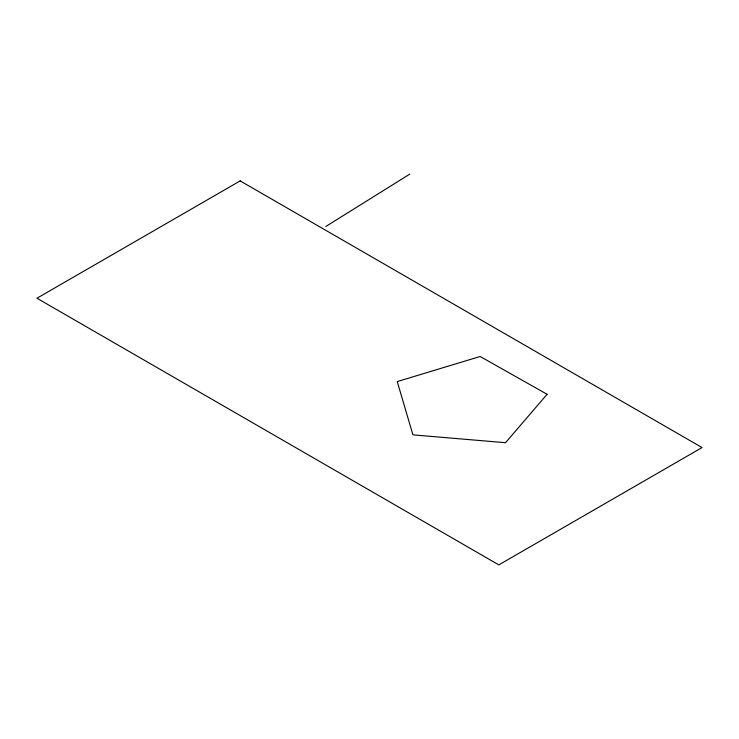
<?xml version="1.0" encoding="UTF-8"?>
<svg xmlns="http://www.w3.org/2000/svg" width="739" height="739" viewBox="0 0 739 739"><rect width="100%" height="100%" fill="white"/><g stroke="black" fill="none" stroke-linecap="round" stroke-linejoin="round"><path stroke-width="1.11" d="M325.834 226.476L409.812 174.108M547.1 394.284L505.541 442.707L412.925 434.855L397.24 381.573L480.165 356.494L547.1 394.284M240.175 180.898L36.95 298.233L498.825 564.892L702.05 447.557L240.175 180.898"/></g></svg>
